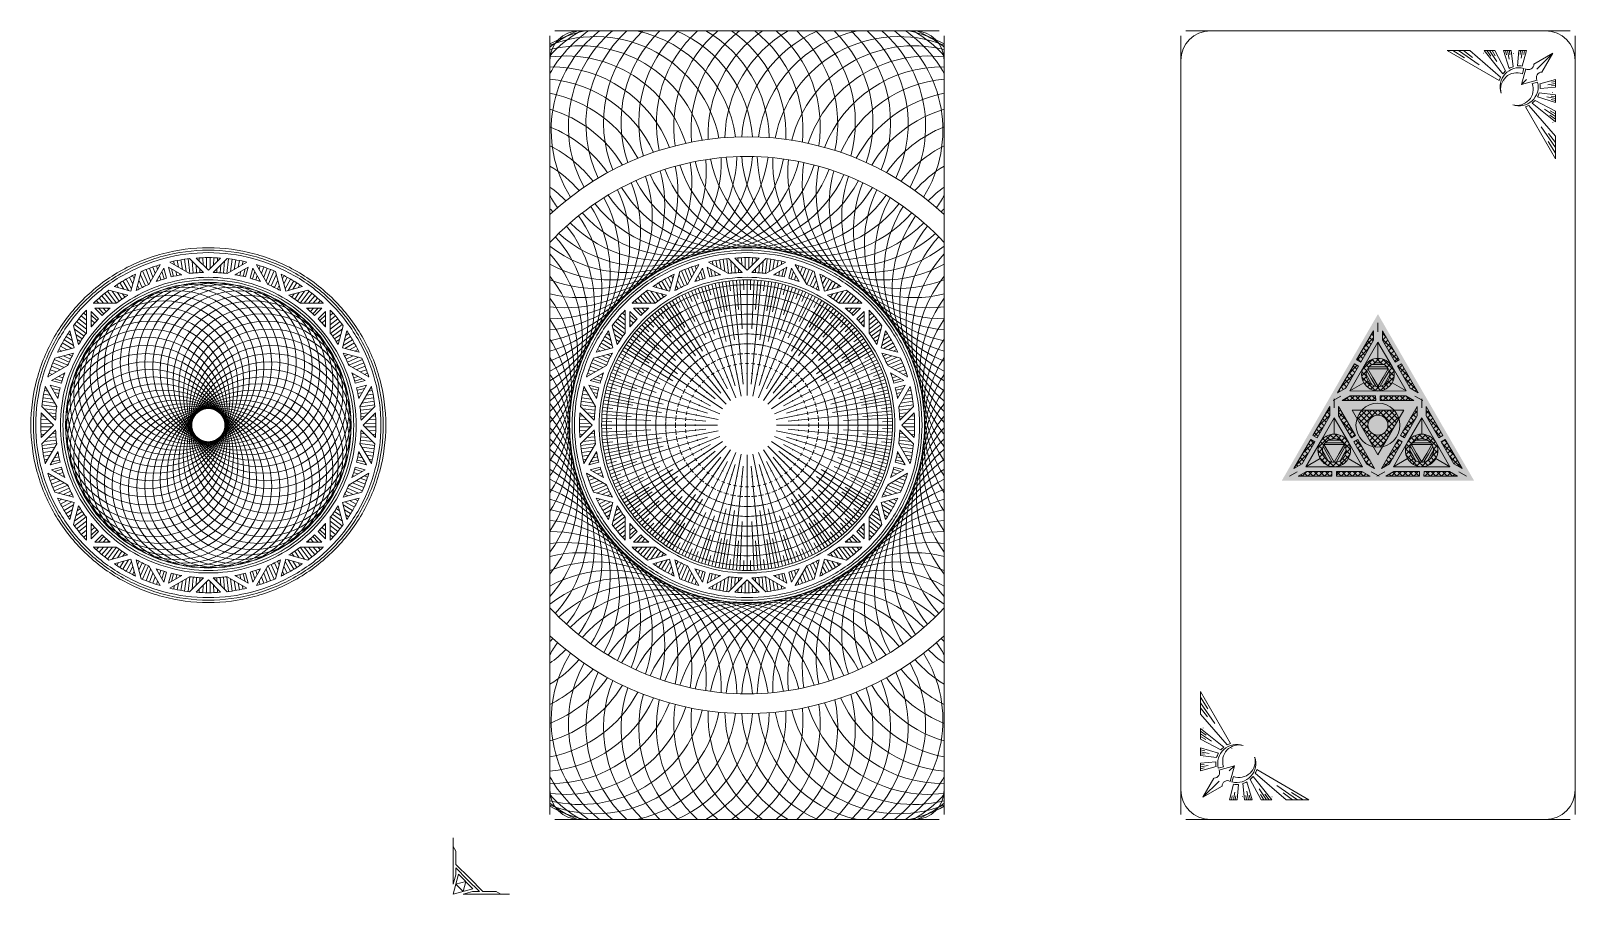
# Model space of a CAD drawing. Header units: inches. Extents: x -51 to 152, y -16 to 48.
# Drawn here: x -4.54 to 5.25, y -15.68 to -10.2 of the extents above; entities that cross this region are included whole.
import ezdxf

# ---------------------------------------------------------------- set-up
doc = ezdxf.new("R2010")
doc.units = ezdxf.units.IN
doc.header["$MEASUREMENT"] = 0
doc.layers.add('NOPLOT', color=40, linetype='Continuous', lineweight=5)

# ---------------------------------------------------------------- blocks, each defined once
blk = doc.blocks.new('Ring_Segment')
at = {"layer": 'NOPLOT'}
for p, q in [((-1.044, 0.1972), (-1.0023, 0.1893)), ((-1.0395, 0.2201), (-1.0174, 0.2154)), ((-1.0344, 0.2428), (-1.0312, 0.2421)), ((-1.034, 0.2442), (-0.9615, 0.1185)), ((-0.9397, 0.2356), (-1.0027, 0.2525)), ((-1.0027, 0.2525), (-0.954, 0.1682)), ((-0.9913, 0.2327), (-0.9431, 0.2214)), ((-0.9763, 0.2067), (-0.9477, 0.2006)), ((-0.9683, 0.0308), (-1.0559, 0.1184)), ((-1.0548, 0.128), (-0.9617, 0.1167)), ((-1.0517, 0.1512), (-0.9739, 0.14)), ((-1.0481, 0.1742), (-0.9878, 0.1642)), ((-1.0407, 0.1032), (-0.964, 0.0956)), ((-0.9618, 0.1817), (-0.9519, 0.1798)), ((-0.9538, 0.1693), (-0.9548, 0.1695)), ((-1.0624, 0.0117), (-0.9926, 0.0109)), ((-1.0619, 0.035), (-1.0151, 0.0335)), ((-1.0609, 0.0583), (-1.0388, 0.0571)), ((-0.9817, 0), (-1.0596, 0.0779)), ((-1.0157, 0.0782), (-0.9659, 0.0744)), ((-0.992, 0.0545), (-0.9671, 0.0531)), ((-0.9694, 0.0319), (-0.9682, 0.0319))]:
    blk.add_line(p, q, dxfattribs=at)
for radius, start, end in [(1.125, 165, 180), (1.1094, 165, 180), (1.0938, 165, 180), (1.0625, 166.71097, 173.6028), (0.9687, 165.92417, 170.00391), (0.9375, 165, 180), (0.9219, 165, 180), (0.9687, 172.97248, 178.18034), (1.0625, 175.79311, 180)]:
    blk.add_arc((0, 0), radius, start, end, dxfattribs=at)
blk = doc.blocks.new('Ring_Smaller')
at = {"layer": 'NOPLOT'}
for rotation in [300.0000000000001, 270, 240, 329.9999999999999, 210, 180, 29.99999999999994, 150, 59.99999999999991, 120, 90]:
    blk.add_blockref('Ring_Segment', (0, 0), dxfattribs=dict(at, rotation=rotation))
for xscale, rotation in [(-1, 90), (-1, 59.99999999999994), (-1, 120), (-1, 29.99999999999997), (-1, 150), (-1, 180), (-1, 330.0000000000001), (-1, 209.9999999999999), (-1, 299.9999999999999), (-0.9999999999999997, 239.9999999999998), (-1, 270)]:
    blk.add_blockref('Ring_Segment', (0, 0), dxfattribs=dict(at, xscale=xscale, rotation=rotation))
blk.add_blockref('Ring_Segment', (0, 0), dxfattribs=at)
at = {"layer": 'NOPLOT', "xscale": -1}
blk.add_blockref('Ring_Segment', (0, 0), dxfattribs=at)
blk = doc.blocks.new('Ringu')
at = {"layer": 'NOPLOT'}
blk.add_circle((-0.0992, 0), 0.5057, dxfattribs=at)
blk = doc.blocks.new('Ringus')
at = {"layer": 'NOPLOT', "rotation": 180}
blk.add_blockref('Ringu', (0.3014, 0), dxfattribs=at)
blk = doc.blocks.new('*U94')
at = {"layer": 'NOPLOT', "rotation": 180}
blk.add_blockref('Ringus', (0.4006, 0), dxfattribs=at)
blk = doc.blocks.new('*U95')
at = {"layer": 'NOPLOT', "color": 0, "linetype": 'ByBlock', "lineweight": -2, "transparency": 16777216}
for p, rotation in [((-3.8319, 1.5678), 307.4999999999974), ((-3.7884, 1.5969), 299.9999999999976), ((-3.7414, 1.6201), 292.4999999999977), ((-3.6917, 1.6369), 284.9999999999978), ((-3.4844, 1.6369), 254.9999999999982), ((-3.4348, 1.6201), 247.4999999999983), ((-3.3878, 1.5969), 239.9999999999984), ((-3.3442, 1.5678), 232.4999999999985), ((-3.9059, 1.4939), 322.4999999999975), ((-3.8713, 1.5333), 314.9999999999974), ((-3.6403, 1.6472), 277.4999999999981), ((-3.5358, 1.6472), 262.4999999999981), ((-3.5881, 1.6506), 269.9999999999981), ((-3.3048, 1.5333), 224.9999999999984), ((-3.2702, 1.4939), 217.4999999999984), ((-3.935, 1.4503), 329.9999999999975), ((-3.9582, 1.4033), 337.4999999999973), ((-3.2411, 1.4503), 209.9999999999984), ((-3.218, 1.4033), 202.4999999999984), ((-3.975, 1.3537), 344.9999999999973), ((-3.2011, 1.3537), 194.9999999999985), ((-3.9852, 1.3023), 352.4999999999972), ((-3.1909, 1.3023), 187.4999999999986), ((-3.975, 1.1463), 14.99999999999972), ((-3.9852, 1.1977), 7.499999999999867), ((-3.2011, 1.1463), 164.9999999999987), ((-3.1909, 1.1977), 172.4999999999989), ((-3.935, 1.0497), 29.99999999999961), ((-3.9582, 1.0967), 22.49999999999964), ((-3.9059, 1.0061), 37.49999999999968), ((-3.8713, 0.9667), 44.99999999999964), ((-3.3048, 0.9667), 134.9999999999988), ((-3.2702, 1.0061), 142.4999999999987), ((-3.2411, 1.0497), 149.9999999999988), ((-3.218, 1.0967), 157.4999999999987), ((-3.1875, 1.25), 180), ((-3.8319, 0.9322), 52.49999999999959), ((-3.7884, 0.9031), 59.99999999999956), ((-3.3878, 0.9031), 119.9999999999989), ((-3.3442, 0.9322), 127.4999999999988), ((-3.7414, 0.8799), 67.49999999999949), ((-3.6917, 0.8631), 74.99999999999936), ((-3.4844, 0.8631), 104.999999999999), ((-3.4348, 0.8799), 112.499999999999), ((-3.6403, 0.8528), 82.49999999999922), ((-3.5358, 0.8528), 97.49999999999915), ((-3.5881, 0.8494), 89.99999999999922)]:
    blk.add_blockref('*U94', p, dxfattribs=dict(at, rotation=rotation))
blk.add_blockref('*U94', (-3.9887, 1.25), dxfattribs=at)
blk = doc.blocks.new('LinesFront')
at = {"layer": 'NOPLOT', "color": 252, "true_color": 0x939598}
for centre, start, end in [((0.6984, 4.3425), 124.54136, 151.03423), ((0.5922, 4.3073), 119.796, 137.8913), ((0.4882, 4.266), 113.1405, 127.70725), ((0.3868, 4.2187), 101.82633, 118.98688), ((0.8065, 4.3714), 128.05272, 212.17173), ((0.916, 4.394), 130.61478, 208.8384), ((1.0267, 4.4103), 132.37144, 205.50507), ((1.1382, 4.42), 133.39984, 202.17173), ((1.25, 4.4233), 133.73869, 198.8384), ((0.3868, 4.2187), 7.82827, 78.17367), ((1.3618, 4.42), 133.39984, 195.50507), ((1.4733, 4.4103), 132.37144, 192.17173), ((1.584, 4.394), 130.61478, 188.8384), ((0.4882, 4.266), 4.49493, 66.8595), ((1.6935, 4.3714), 128.05272, 185.50507), ((0.5922, 4.3073), 1.1616, 60.204), ((1.8016, 4.3425), 124.54136, 182.17173), ((1.9078, 4.3073), 119.796, 178.8384), ((0.6984, 4.3425), 357.82827, 55.45864), ((2.0118, 4.266), 113.1405, 175.50507), ((0.8065, 4.3714), 354.49493, 51.94728), ((2.1132, 4.2187), 101.82633, 172.17173), ((0.916, 4.394), 351.1616, 49.38522), ((1.0267, 4.4103), 347.82827, 47.62856), ((1.1382, 4.42), 344.49493, 46.60016), ((1.25, 4.4233), 341.1616, 46.26131), ((1.3618, 4.42), 337.82827, 46.60016), ((1.4733, 4.4103), 334.49493, 47.62856), ((1.584, 4.394), 331.1616, 49.38522), ((1.6935, 4.3714), 327.82827, 51.94728), ((1.8016, 4.3425), 28.96577, 55.45864), ((2.1132, 4.2187), 61.01312, 78.17367), ((1.9078, 4.3073), 42.1087, 60.204), ((2.0118, 4.266), 52.29275, 66.8595), ((0.2884, 4.1656), 11.1616, 111.177), ((0.1932, 4.1069), 14.49493, 104.00268), ((2.2116, 4.1656), 68.823, 168.8384), ((2.3068, 4.1069), 75.99732, 165.50507), ((0.1015, 4.0427), 17.82827, 97.30575), ((2.3985, 4.0427), 82.69425, 162.17173), ((0.0138, 3.9733), 21.1616, 90.98722), ((2.4862, 3.9733), 89.01278, 158.8384), ((-0.0698, 3.8989), 24.49493, 84.9822), ((-0.1489, 3.8198), 27.82827, 79.24759), ((2.5698, 3.8989), 95.0178, 155.50507), ((2.6489, 3.8198), 100.75241, 152.17173), ((-0.2233, 3.7362), 31.1616, 73.75558), ((2.7233, 3.7362), 106.24442, 148.8384), ((-0.2927, 3.6485), 34.49493, 68.49017), ((2.7927, 3.6485), 111.50983, 145.50507), ((-0.3569, 3.5568), 37.82827, 63.44563), ((2.8569, 3.5568), 116.55437, 142.17173), ((0.4882, 4.266), 232.29275, 355.51206), ((0.3868, 4.2187), 241.01312, 358.84539), ((0.2884, 4.1656), 248.823, 2.17872), ((0.1932, 4.1069), 255.99732, 5.51206), ((0.1015, 4.0427), 262.69425, 8.84539), ((-0.4156, 3.4616), 41.1616, 58.62605), ((0.0138, 3.9733), 269.01278, 12.17872), ((-0.0698, 3.8989), 275.0178, 15.51206), ((0.5922, 4.3073), 227.82128, 352.17872), ((0.6984, 4.3425), 224.48794, 348.84539), ((0.8065, 4.3714), 221.15461, 345.51206), ((0.916, 4.394), 217.82128, 342.17872), ((1.0267, 4.4103), 214.48794, 338.84539), ((1.4733, 4.4103), 201.15461, 325.51206), ((1.584, 4.394), 197.82128, 322.17872), ((1.6935, 4.3714), 194.48794, 318.84539), ((1.8016, 4.3425), 191.15461, 315.51206), ((1.9078, 4.3073), 187.82128, 312.17872), ((2.0118, 4.266), 184.48794, 307.70725), ((2.1132, 4.2187), 181.15461, 298.98688), ((2.2116, 4.1656), 177.82128, 291.177), ((2.3068, 4.1069), 174.48794, 284.00268), ((2.3985, 4.0427), 171.15461, 277.30575), ((2.4862, 3.9733), 167.82128, 270.98722), ((2.5698, 3.8989), 164.48794, 264.9822), ((2.9156, 3.4616), 121.37395, 138.8384), ((-0.1489, 3.8198), 280.75241, 18.84539), ((-0.2233, 3.7362), 286.24442, 22.17872), ((1.1382, 4.42), 211.15461, 335.51206), ((1.25, 4.4233), 207.82128, 332.17872), ((1.3618, 4.42), 204.48794, 328.84539), ((2.6489, 3.8198), 161.15461, 259.24759), ((2.7233, 3.7362), 157.82128, 253.75558), ((-0.4687, 3.3632), 44.49493, 54.04595), ((-0.2927, 3.6485), 291.50983, 25.51206), ((0.6984, 4.3425), 208.96577, 215.50507), ((-0.3569, 3.5568), 296.55437, 28.84539), ((2.7927, 3.6485), 154.48794, 248.49017), ((2.8569, 3.5568), 151.15461, 243.44563), ((2.9687, 3.3632), 125.95405, 135.50507), ((1.8016, 4.3425), 324.49493, 331.03423), ((-0.4156, 3.4616), 301.37395, 32.17872), ((-0.516, 3.2618), 47.82827, 49.73186), ((-0.4687, 3.3632), 305.95405, 35.51206), ((2.9156, 3.4616), 147.82128, 238.62605), ((2.9687, 3.3632), 144.48794, 234.04595), ((3.016, 3.2618), 130.26814, 132.17173), ((-0.516, 3.2618), 310.26814, 38.84539), ((3.016, 3.2618), 141.15461, 229.73186), ((-0.5573, 3.1578), 314.27551, 42.17872), ((3.0573, 3.1578), 137.82128, 225.72449), ((-0.5925, 3.0516), 317.91851, 42.08149), ((3.0925, 3.0516), 137.91851, 222.08149), ((-0.6214, 2.9435), 326.24608, 38.8797), ((3.1214, 2.9435), 141.1203, 213.75392), ((-0.644, 2.834), 335.26804, 36.21496), ((3.144, 2.834), 143.78504, 204.73196), ((-0.6603, 2.7233), 343.75741, 34.19617), ((3.1603, 2.7233), 145.80383, 196.24259), ((-0.67, 2.6118), 351.94698, 32.93026), ((3.17, 2.6118), 147.06974, 188.05302), ((-0.6733, 2.5), 360, 32.49812), ((3.1733, 2.5), 147.50188, 180), ((-0.67, 2.3882), 8.05302, 32.93026), ((3.17, 2.3882), 147.06974, 171.94698), ((-0.6603, 2.2767), 16.24259, 34.19617), ((3.1603, 2.2767), 145.80383, 163.75741), ((-0.644, 2.166), 24.73196, 36.21496), ((-0.6214, 2.0565), 33.75392, 38.8797), ((3.144, 2.166), 143.78504, 155.26804), ((3.1214, 2.0565), 141.1203, 146.24608)]:
    blk.add_arc(centre, 0.7983, start, end, dxfattribs=at)
at = {"layer": 'NOPLOT'}
for radius, start, end in [(1.8288, 46.88287, 133.11713), (1.7038, 42.80797, 137.19203)]:
    blk.add_arc((1.25, 2.5), radius, start, end, dxfattribs=at)
blk = doc.blocks.new('FrontFace_Corner')
at = {"layer": 'NOPLOT'}
for p, q in [((-0.847, 0.021), (-0.748, -0.041)), ((-0.799, 0.021), (-0.624, -0.1)), ((-0.757, 0.021), (-0.679, -0.038)), ((-0.524, -0.027), (-0.559, 0.021)), ((-0.536, 0.021), (-0.475, -0.071)), ((-0.487, -0.024), (-0.514, 0.021)), ((-0.401, 0.021), (-0.391, -0.016)), ((-0.37, -0.051), (-0.385, 0.021)), ((-0.368, 0.021), (-0.363, -0.014)), ((-0.277, -0.011), (-0.273, 0.021)), ((-0.257, 0.021), (-0.268, -0.043)), ((-0.247, -0.011), (-0.24, 0.021)), ((0, 0), (-0.161, -0.093)), ((0, 0), (-0.093, -0.161)), ((-0.333, -0.004), (-0.333, -0.005)), ((-0.257, -0.174), (-0.245, -0.128)), ((0, 0), (-0.137, -0.137)), ((-0.23, -0.133), (-0.266, -0.266)), ((-0.266, -0.266), (-0.222, -0.222)), ((-0.133, -0.23), (-0.266, -0.266)), ((-0.174, -0.257), (-0.128, -0.245)), ((0.021, -0.257), (-0.043, -0.268)), ((-0.011, -0.247), (0.021, -0.24)), ((-0.051, -0.37), (0.021, -0.385)), ((0.021, -0.401), (-0.016, -0.391)), ((0.021, -0.368), (-0.014, -0.363)), ((-0.011, -0.277), (0.021, -0.273)), ((-0.004, -0.333), (-0.005, -0.333)), ((0.021, -0.536), (-0.071, -0.475)), ((-0.024, -0.487), (0.021, -0.514)), ((0.021, -0.799), (-0.1, -0.624)), ((-0.027, -0.524), (0.021, -0.559)), ((0.021, -0.847), (-0.041, -0.748)), ((0.021, -0.757), (-0.038, -0.679))]:
    blk.add_line(p, q, dxfattribs=at)
for points in [[(-0.703, 0.021), (-0.442, -0.204, 0.044906), (-0.454, -0.233), (-0.894, 0.021), (-0.703, 0.021)], [(-0.491, 0.021), (-0.4, -0.151, 0.049074), (-0.424, -0.176), (-0.581, 0.021), (-0.491, 0.021)], [(-0.352, 0.021), (-0.336, -0.115, 0.052881), (-0.371, -0.13), (-0.417, 0.021), (-0.352, 0.021)], [(-0.224, 0.021), (-0.259, -0.11, 0.055772), (-0.299, -0.108), (-0.289, 0.021), (-0.224, 0.021)], [(0.021, -0.224), (-0.11, -0.259, -0.055772), (-0.108, -0.299), (0.021, -0.289), (0.021, -0.224)], [(0.021, -0.352), (-0.115, -0.336, -0.052881), (-0.13, -0.371), (0.021, -0.417), (0.021, -0.352)], [(0.021, -0.703), (-0.204, -0.442, -0.044906), (-0.233, -0.454), (0.021, -0.894), (0.021, -0.703)], [(0.021, -0.491), (-0.151, -0.4, -0.049074), (-0.176, -0.424), (0.021, -0.581), (0.021, -0.491)]]:
    blk.add_lwpolyline(points, format="xyb", dxfattribs=at)
for centre, radius, start, end in [((-0.285, -0.285), 0.161, 75.7921, 199.7609), ((-0.207, -0.094), 0.0459, 238.9129, 1.0871), ((-0.304, -0.304), 0.138, 70.3474, 195), ((-0.12, -0.079), 0.336, 209.1999, 209.3983), ((-0.285, -0.285), 0.161, 250.2391, 14.2079), ((-0.304, -0.304), 0.138, 255, 19.6526), ((-0.094, -0.207), 0.0459, 88.9129, 211.0871), ((-0.079, -0.12), 0.336, 240.6017, 240.8001)]:
    blk.add_arc(centre, radius, start, end, dxfattribs=at)
for points in [[(-0.583, -0.002), (-0.584, -0.002), (-0.585, -0.002), (-0.586, -0.002)], [(-0.002, -0.583), (-0.002, -0.584), (-0.002, -0.585), (-0.002, -0.586)]]:
    blk.add_rational_spline(points, [0.988536435357, 0.992247367633, 0.996068555848, 1], degree=3, dxfattribs=at)
blk = doc.blocks.new('Triforce_Core_Shard')
at = {"layer": 'NOPLOT'}
for p, q in [((0, 0.299), (0, 0.362)), ((0, 0.228), (0, 0.114)), ((0.031, 0.242), (0.031, 0.308)), ((0, 0.072), (0.042, 0.072)), ((0, 0.054), (0.062, 0.054)), ((0, 0.041), (0.072, 0.041)), ((0.149, 0.104), (0.12, 0.088))]:
    blk.add_line(p, q, dxfattribs=at)
for points in [[(0, 0.228), (0.099, 0.057)], [(0.149, 0.104), (0.031, 0.308)], [(0.031, 0.242), (0.12, 0.088)]]:
    blk.add_lwpolyline(points, dxfattribs=at)
for radius in [0.114, 0.0828]:
    blk.add_arc((0, 0), radius, 30, 90, dxfattribs=at)
blk = doc.blocks.new('Triforce_Core_Third')
at = {"layer": 'NOPLOT', "xscale": -1}
blk.add_blockref('Triforce_Core_Shard', (0, 0), dxfattribs=at)
at = {"layer": 'NOPLOT'}
blk.add_blockref('Triforce_Core_Shard', (0, 0), dxfattribs=at)
for rotation in [120, 240]:
    blk.add_blockref('Triforce_Core_Shard', (0, 0), dxfattribs=dict(at, rotation=rotation))
at = {"layer": 'NOPLOT', "xscale": -1}
for rotation in [240, 120]:
    blk.add_blockref('Triforce_Core_Shard', (0, 0), dxfattribs=dict(at, rotation=rotation))
blk = doc.blocks.new('Triforce_Core')
at = {"layer": 'NOPLOT', "true_color": 0xffffff}
h = blk.add_hatch(color=7, dxfattribs=at)
h.dxf.hatch_style = 1
h.paths.add_polyline_path([(-0.673, -0.389), (0, 0.777), (0.673, -0.389)])
at = {"layer": 'NOPLOT'}
h = blk.add_hatch(dxfattribs=at)
h.set_pattern_fill('ANSI37', color=256, scale=0.22072)
h.paths.add_polyline_path([(0.031, 0.661), (0.031, 0.595), (0.12, 0.441), (0.149, 0.457)])
h.paths.add_polyline_path([(0.164, 0.43), (0.136, 0.414), (0.225, 0.259), (0.282, 0.226)])
h.paths.add_polyline_path([(0.194, 0.205), (0.016, 0.205), (0.016, 0.172), (0.251, 0.172)])
h.paths.add_polyline_path([(-0.016, 0.205), (-0.194, 0.205), (-0.251, 0.172), (-0.016, 0.172)])
h.paths.add_polyline_path([(-0.136, 0.414), (-0.164, 0.43), (-0.282, 0.226), (-0.225, 0.259)])
h.paths.add_polyline_path([(-0.031, 0.595), (-0.031, 0.661), (-0.149, 0.457), (-0.12, 0.441)])
h = blk.add_hatch(dxfattribs=at)
h.set_pattern_fill('ANSI37', color=256, scale=0.220719)
h.set_pattern_definition([(45, (3.339524, 1.361013), (-0.01950896, 0.01950896), []), (135, (3.339524, 1.361013), (-0.01950896, -0.01950896), [])])
h.paths.add_polyline_path([(0, 0.467, 0.267949), (-0.099, 0.41, 0.267949), (-0.099, 0.296, 0.267949), (0, 0.239, 0.267949), (0.099, 0.296, 0.267949), (0.099, 0.41, 0.267949)])
h.paths.add_polyline_path([(0.072, 0.395, -0.267949), (0.072, 0.312, -0.267949), (0, 0.27, -0.267949), (-0.072, 0.312, -0.267949), (-0.072, 0.395, -0.267949), (0, 0.436, -0.267949)], flags=16)
h.paths.add_polyline_path([(0.072, 0.395), (0.036, 0.333), (0, 0.27), (-0.036, 0.333), (-0.072, 0.395), (0, 0.395)], flags=0)
h.paths.add_polyline_path([(-0.306, -0.063, 0.267949), (-0.405, -0.12, 0.267949), (-0.405, -0.234, 0.267949), (-0.306, -0.291, 0.267949), (-0.207, -0.234, 0.267949), (-0.207, -0.12, 0.267949)])
h.paths.add_polyline_path([(-0.234, -0.135, -0.267949), (-0.234, -0.218, -0.267949), (-0.306, -0.259, -0.267949), (-0.378, -0.218, -0.267949), (-0.378, -0.135, -0.267949), (-0.306, -0.094, -0.267949)], flags=16)
h.paths.add_polyline_path([(-0.234, -0.135), (-0.27, -0.197), (-0.306, -0.259), (-0.342, -0.197), (-0.378, -0.135), (-0.306, -0.135)], flags=0)
h.paths.add_polyline_path([(0.306, -0.063, 0.267949), (0.207, -0.12, 0.267949), (0.207, -0.234, 0.267949), (0.306, -0.291, 0.267949), (0.405, -0.234, 0.267949), (0.405, -0.12, 0.267949)])
h.paths.add_polyline_path([(0.306, -0.094, -0.267949), (0.378, -0.135, -0.267949), (0.378, -0.218, -0.267949), (0.306, -0.259, -0.267949), (0.234, -0.218, -0.267949), (0.234, -0.135, -0.267949)], flags=16)
h.paths.add_polyline_path([(0.306, -0.135), (0.378, -0.135), (0.342, -0.197), (0.306, -0.259), (0.27, -0.197), (0.234, -0.135)], flags=0)
h.paths.add_polyline_path([(0.147, 0.046, 0.110147), (0.113, 0.104), (-0.113, 0.104, 0.110147), (-0.147, 0.046), (-0.033, -0.15, 0.110147), (0.033, -0.15)])
h.paths.add_polyline_path([(0.07, 0, -1), (-0.07, 0, -1)], flags=16)
h = blk.add_hatch(dxfattribs=at)
h.set_pattern_fill('ANSI37', color=256, scale=0.22072)
h.paths.add_polyline_path([(-0.588, -0.303), (-0.531, -0.271), (-0.442, -0.116), (-0.47, -0.1)])
h.paths.add_polyline_path([(-0.455, -0.073), (-0.426, -0.089), (-0.337, 0.066), (-0.337, 0.131)])
h.paths.add_polyline_path([(-0.275, 0.066), (-0.185, -0.089), (-0.157, -0.073), (-0.275, 0.131)])
h.paths.add_polyline_path([(-0.17, -0.116), (-0.081, -0.271), (-0.024, -0.303), (-0.141, -0.1)])
h.paths.add_polyline_path([(-0.29, -0.325), (-0.29, -0.357), (-0.055, -0.357), (-0.112, -0.325)])
h.paths.add_polyline_path([(-0.5, -0.325), (-0.557, -0.357), (-0.322, -0.357), (-0.322, -0.325)])
h = blk.add_hatch(dxfattribs=at)
h.set_pattern_fill('ANSI37', color=256, scale=0.22072)
h.paths.add_polyline_path([(0.588, -0.303), (0.531, -0.271), (0.442, -0.116), (0.47, -0.1)])
h.paths.add_polyline_path([(0.455, -0.073), (0.426, -0.089), (0.337, 0.066), (0.337, 0.131)])
h.paths.add_polyline_path([(0.275, 0.066), (0.185, -0.089), (0.157, -0.073), (0.275, 0.131)])
h.paths.add_polyline_path([(0.17, -0.116), (0.081, -0.271), (0.024, -0.303), (0.141, -0.1)])
h.paths.add_polyline_path([(0.29, -0.325), (0.29, -0.357), (0.055, -0.357), (0.112, -0.325)])
h.paths.add_polyline_path([(0.5, -0.325), (0.557, -0.357), (0.322, -0.357), (0.322, -0.325)])
blk.add_lwpolyline([(0, -0.208), (0.18, 0.104), (-0.18, 0.104)], close=True, dxfattribs=at)
for radius in [0.154, 0.0699]:
    blk.add_circle((0, 0), radius, dxfattribs=at)
blk.add_blockref('Triforce_Core_Third', (0, 0.353), dxfattribs=at)
for p, xscale, rotation in [((-0.306, -0.177), -1, 120), ((0.306, -0.177), -1.000000000000001, 239.9999999999999)]:
    blk.add_blockref('Triforce_Core_Third', p, dxfattribs=dict(at, xscale=xscale, rotation=rotation))
blk = doc.blocks.new('rays_smaller')
at = {"layer": 'NOPLOT'}
for p, q in [((0.868, 0.3106), (0.576, 0.2061)), ((0.8601, 0.3318), (0.8008, 0.3089)), ((0.2503, 0.0759), (0.8822, 0.2676)), ((0.8942, 0.224), (0.5314, 0.1331)), ((0.8753, 0.2892), (0.6985, 0.2308)), ((0.8995, 0.202), (0.7178, 0.1612)), ((0.8885, 0.2459), (0.8272, 0.2289)), ((0.1839, 0.0366), (0.9042, 0.1798)), ((0.9119, 0.1353), (0.5419, 0.0804)), ((0.9083, 0.1576), (0.7248, 0.1258)), ((0.9149, 0.1128), (0.8519, 0.1051)), ((0.1875, 0), (0.9219, 0)), ((0.2604, 0.0256), (0.9174, 0.0904)), ((0.9208, 0.0452), (0.611, 0.03)), ((0.9194, 0.0678), (0.7336, 0.0541)), ((0.9216, 0.0226), (0.8581, 0.0211))]:
    blk.add_line(p, q, dxfattribs=at)
for radius, start, end in [(0.8285, 11.25, 22.5), (0.891, 11.25, 22.5), (0.516, 19.89735, 22.5), (0.5785, 11.25, 22.5), (0.641, 11.25, 22.5), (0.7035, 11.25, 22.5), (0.766, 11.25, 22.5), (0.3285, 21.8784, 22.5), (0.3285, 16.2534, 17.4966), (0.391, 21.00626, 22.5), (0.391, 15.38126, 18.36874), (0.4535, 20.3752, 22.5), (0.4535, 14.7502, 18.9998), (0.4535, 11.25, 13.3748), (0.516, 14.27235, 19.47765), (0.516, 11.25, 13.85265), (0.516, 8.64735, 11.25), (0.5785, 0, 11.25), (0.641, 0, 11.25), (0.7035, 0, 11.25), (0.766, 0, 11.25), (0.8285, 0, 11.25), (0.891, 0, 11.25), (0.3285, 11.25, 11.8716), (0.3285, 10.6284, 11.25), (0.3285, 5.0034, 6.2466), (0.3285, 0, 0.6216), (0.391, 11.25, 12.74374), (0.391, 9.75626, 11.25), (0.391, 4.13126, 7.11874), (0.391, 0, 1.49374), (0.4535, 9.1252, 11.25), (0.4535, 3.5002, 7.7498), (0.4535, 0, 2.1248), (0.516, 3.02235, 8.22765), (0.516, 0, 2.60265)]:
    blk.add_arc((0, 0), radius, start, end, dxfattribs=at)
blk = doc.blocks.new('*U103')
at = {"layer": 'NOPLOT'}
blk.add_blockref('rays_smaller', (-0.5529, -0.1705), dxfattribs=at)
blk = doc.blocks.new('*U104')
at = {"layer": 'NOPLOT', "color": 0, "linetype": 'ByBlock', "lineweight": -2, "transparency": 16777216}
for p, rotation in [((4.0529, -12.1286), 67.4999999999999), ((3.8284, -12.1518), 89.99999999999987), ((4.2692, -12.1932), 44.99999999999996), ((3.6298, -12.2591), 112.4999999999999), ((4.4444, -12.3356), 22.49999999999998), ((3.4873, -12.4343), 134.9999999999999), ((3.4228, -12.6506), 157.4999999999999), ((4.5749, -12.7588), 337.4999999999997), ((4.5103, -12.9751), 314.9999999999998), ((3.446, -12.8752), 180), ((3.5533, -13.0738), 202.4999999999997), ((4.3679, -13.1502), 292.4999999999997), ((3.7284, -13.2162), 224.9999999999998), ((3.9448, -13.2807), 247.4999999999997), ((4.1693, -13.2576), 269.9999999999997)]:
    blk.add_blockref('*U103', p, dxfattribs=dict(at, rotation=rotation))
blk.add_blockref('*U103', (4.5517, -12.5342), dxfattribs=at)
blk = doc.blocks.new('card_outline')
at = {"layer": 'NOPLOT', "color": 1}
for p, q in [((-1.25, 2.46875), (-1.25, -2.46875)), ((1.21875, 2.5), (-1.21875, 2.5)), ((1.25, -2.46875), (1.25, 2.46875)), ((-1.21875, -2.5), (1.21875, -2.5))]:
    blk.add_line(p, q, dxfattribs=at)
for centre, start, end in [((-1.0625, 2.3125), 90, 180), ((1.0625, 2.3125), 0, 90), ((-1.0625, -2.3125), 180, 270), ((1.0625, -2.3125), 270, 0)]:
    blk.add_arc(centre, 0.1875, start, end, dxfattribs=at)

msp = doc.modelspace()

# ---------------------------------------------------------------- linework, layer by layer
at = {"layer": 'NOPLOT', "color": 1}
for p, q in [((-1.2512, -10.2359), (-1.2512, -15.1734)), ((1.2176, -10.2047), (-1.2199, -10.2047)), ((1.2488, -15.1734), (1.2488, -10.2359)), ((-1.2199, -15.2047), (1.2176, -15.2047))]:
    msp.add_line(p, q, dxfattribs=at)
at = {"layer": 'NOPLOT'}
for p, q in [((-1.8642, -15.4964), (-1.8642, -15.3207)), ((-1.8479, -15.4052), (-1.8642, -15.3771)), ((-1.8479, -15.4896), (-1.8479, -15.4052)), ((-1.8642, -15.4964), (-1.8642, -15.6157)), ((-1.8306, -15.5529), (-1.8642, -15.6784)), ((-1.8642, -15.6157), (-1.8479, -15.5551)), ((-1.8479, -15.4896), (-1.7617, -15.5759)), ((-1.8479, -15.5551), (-1.8479, -15.5126)), ((-1.8479, -15.5126), (-1.7732, -15.5874)), ((-1.7387, -15.6448), (-1.8306, -15.5529)), ((-1.8642, -15.6784), (-1.7387, -15.6448)), ((-1.8474, -15.6157), (-1.7846, -15.5989)), ((-1.8014, -15.6616), (-1.8474, -15.6157)), ((-1.7846, -15.5989), (-1.8014, -15.6616)), ((-1.8014, -15.6784), (-1.7409, -15.6622)), ((-1.6984, -15.6622), (-1.7732, -15.5874)), ((-1.6754, -15.6622), (-1.7617, -15.5759)), ((-1.7409, -15.6622), (-1.6984, -15.6622)), ((-1.6754, -15.6622), (-1.5909, -15.6622)), ((-1.5909, -15.6622), (-1.5628, -15.6784)), ((-1.6821, -15.6784), (-1.8014, -15.6784)), ((-1.6821, -15.6784), (-1.5065, -15.6784))]:
    msp.add_line(p, q, dxfattribs=at)
at = {"layer": 'NOPLOT', "color": 1}
for centre, start, end in [((-1.0637, -10.3922), 90, 180), ((1.0613, -10.3922), 0, 90), ((-1.0637, -15.0172), 180, 270), ((1.0613, -15.0172), 270, 0)]:
    msp.add_arc(centre, 0.1875, start, end, dxfattribs=at)

# ---------------------------------------------------------------- block references
at = {"layer": 'NOPLOT'}
for name, p in [('LinesFront', (-1.2512, -15.2047)), ('card_outline', (3.9988, -12.7047)), ('*U95', (0.1714, -13.9547)), ('*U104', (-4, 0))]:
    msp.add_blockref(name, p, dxfattribs=at)
for name, p, xscale, yscale, zscale in [('FrontFace_Corner', (5.1081, -10.3455), 0.75, 0.75, 0.75), ('Triforce_Core', (3.9988, -12.7047), 0.9061309177151708, 0.9061309177151708, 0.9061309177151708)]:
    msp.add_blockref(name, p, dxfattribs=dict(at, xscale=xscale, yscale=yscale, zscale=zscale))
at = {"layer": 'NOPLOT', "rotation": 180}
for p in [(-3.4166, -12.7047), (-0.0012, -12.7047)]:
    msp.add_blockref('Ring_Smaller', p, dxfattribs=at)
at = {"layer": 'NOPLOT', "xscale": -1, "rotation": 180}
msp.add_blockref('LinesFront', (-1.2512, -10.2047), dxfattribs=at)
at = {"layer": 'NOPLOT', "xscale": 0.75, "yscale": 0.75, "zscale": 0.75, "rotation": 180}
msp.add_blockref('FrontFace_Corner', (2.8896, -15.0639), dxfattribs=at)

doc.saveas('drawing.dxf')
